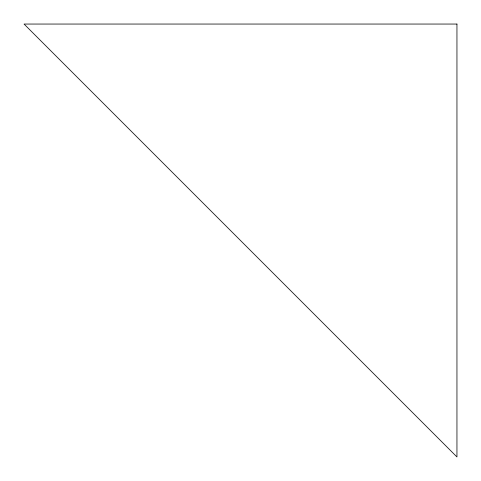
<?xml version="1.0" encoding="UTF-8"?>
<svg xmlns="http://www.w3.org/2000/svg" width="481" height="481" viewBox="0 0 481 481"><rect width="100%" height="100%" fill="white"/><g stroke="black" fill="none" stroke-linecap="round" stroke-linejoin="round"><path stroke-width="0.72" d="M456.95 24.05L24.05 24.05L456.95 456.95L456.95 24.05"/></g></svg>
